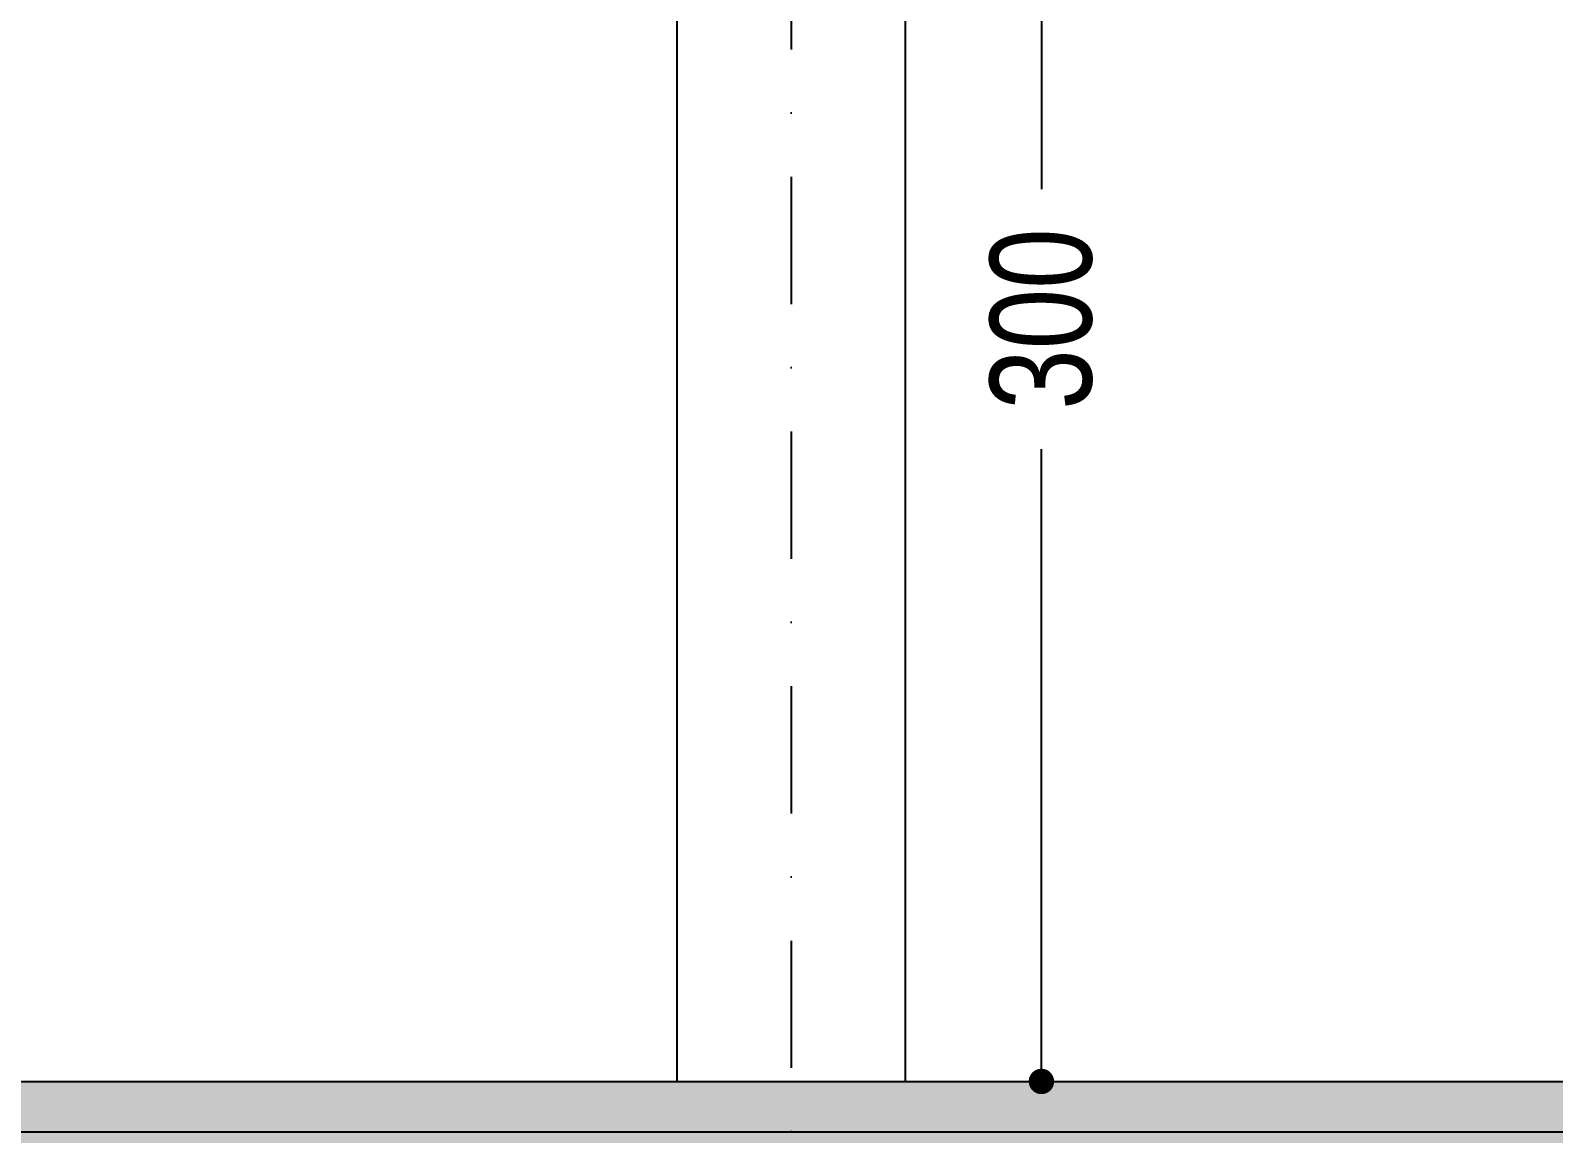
# Model space of a CAD drawing. Header units: centimetres. Extents: x 26569 to 160723, y -3143 to 14565.
# Drawn here: x 32977.1 to 33276.7, y 5940.3 to 6157.3 of the extents above; entities that cross this region are included whole.
import ezdxf

# ---------------------------------------------------------------- set-up
doc = ezdxf.new("R2010")
doc.units = ezdxf.units.CM
doc.header["$LTSCALE"] = 100
doc.linetypes.add('DASHDOT2', pattern=[0.5, 0.25, -0.125, 0, -0.125])
for name, color, linetype in [('A-ANNO-DIMS', 187, 'Continuous'), ('A-ANNO-GRID', 155, 'DASHDOT2'), ('A-ELEV-01', 255, 'Continuous'), ('S-CONC', 5, 'Continuous'), ('S-HTCH', 8, 'Continuous')]:
    doc.layers.add(name, color=color, linetype=linetype)
doc.styles.add('Fields_100', font='act_simplex.shx', dxfattribs={"width": 0.8, "height": 20})
doc.dimstyles.new('FIELDS_100', dxfattribs={"dimscale": 0, "dimtxt": 20, "dimasz": 5, "dimexe": 5, "dimexo": 5, "dimgap": 5, "dimtad": 0, "dimdec": 0, "dimzin": 0, "dimdsep": 46, "dimtxsty": 'Fields_100', "dimblk": 'DOT', "dimcen": 0.09, "dimclrt": 50, "dimadec": 0, "dimazin": 0, "dimtfac": 1, "dimtdec": 0, "dimtix": 1, "dimtofl": 0, "dimtmove": 1, "dimatfit": 3, "dimfxl": 5, "dimfxlon": 1, "dimtolj": 1, "dimtzin": 0, "dimarcsym": 0})

# ---------------------------------------------------------------- blocks, each defined once
blk = doc.blocks.new('_Dot')
at = {"color": 0, "linetype": 'ByBlock', "lineweight": -2}
blk.add_line((-0.5, 0), (-1, 0), dxfattribs=at)
at = {"color": 0, "linetype": 'ByBlock', "const_width": 0.5}
blk.add_lwpolyline([(-0.25, 0, 1), (0.25, 0, 1)], format="xyb", close=True, dxfattribs=at)
blk = doc.blocks.new('*D704')
at = {"layer": 'A-ANNO-DIMS', "color": 0, "lineweight": -2, "transparency": 16777216}
for p, q in [((33170.98, 6250.51), (33180.98, 6250.51)), ((33175.98, 6245.51), (33175.98, 6126.08)), ((33175.98, 5955.51), (33175.98, 6074.94)), ((33170.98, 5950.51), (33180.98, 5950.51))]:
    blk.add_line(p, q, dxfattribs=at)
at = {"layer": 'DEFPOINTS', "color": 0, "transparency": 16777216}
for p in [(33149.23, 6250.51), (33175.98, 6250.51), (33149.23, 5950.51)]:
    blk.add_point(p, dxfattribs=at)
at = {"layer": 'A-ANNO-DIMS', "color": 0, "lineweight": -2, "transparency": 16777216, "xscale": 5, "yscale": 5, "zscale": 5}
for p, rotation in [((33175.98, 6250.51), 90), ((33175.98, 5950.51), 270)]:
    blk.add_blockref('_Dot', p, dxfattribs=dict(at, rotation=rotation))
at = {"layer": 'A-ANNO-DIMS', "color": 50, "transparency": 16777216, "insert": (33175.98, 6100.51), "char_height": 20, "attachment_point": 5, "rotation": 90, "style": 'Fields_100'}
blk.add_mtext('\\A1;300', dxfattribs=at)

msp = doc.modelspace()

# ---------------------------------------------------------------- hatches: boundary and pattern name
at = {"layer": 'S-HTCH'}
h = msp.add_hatch(dxfattribs=at)
h.set_pattern_fill('ANSI33', color=256, scale=0.5, style=0)
h.set_pattern_definition([(45, (27417.0162, 6583.6334), (-2.245064, 2.245064), []), (45, (27419.2613, 6583.6334), (-2.245064, 2.245064), [1.5875, -0.79375])])
h.paths.add_polyline_path([(40149.23, 5940.51), (40149.23, 5950.51), (32204.23, 5950.51), (32204.23, 5940.51)])
h.paths.add_polyline_path([(40149.23, 5950.51), (40149.23, 5940.51), (41098.48, 5940.51), (41098.48, 5950.51)])
h = msp.add_hatch(dxfattribs=at)
h.set_pattern_fill('AR-CONC', color=256, scale=0.05, style=0)
h.set_pattern_definition([(50, (-33454.4515, 6751.264), (9.10923345, -0.7969543), [0.9525, -10.4775]), (355, (-33454.4515, 6751.264), (-1.7621711, 9.5528423), [0.762, -8.3820292]), (100.451445, (-33453.692, 6751.198), (7.3470624, 8.7558876), [0.8095004, -8.9045122]), (46.1842, (-33454.452, 6753.804), (13.553952, -2.1021164), [1.42875, -15.71625]), (96.635558, (-33453.322, 6753.629), (11.8702067, 12.3713062), [1.2142512, -13.3567804]), (351.184151, (-33454.452, 6753.804), (11.8702067, 12.3713062), [1.1429984, -12.5729866]), (21, (-33453.1815, 6753.169), (7.5807196, -5.1132599), [0.9525, -10.4775]), (326, (-33453.1815, 6753.169), (3.0901014, 9.2093983), [0.762, -8.382]), (71.451445, (-33452.55, 6752.743), (10.670821, 4.0961384), [0.8095004, -8.9044969]), (37.5, (-33454.4515, 6751.264), (0.15443016, 4.22775194), [0, -8.2804, 0, -8.509, 0, -8.41375]), (7.5, (-33454.4515, 6751.264), (3.34098313, 5.00902874), [0, -4.8514, 0, -8.0899, 0, -3.20675]), (327.5, (-33457.2836, 6751.264), (6.77952976, -0.2864372), [0, -3.175, 0, -9.906, 0, -13.1445]), (317.5, (-33458.5536, 6751.264), (7.40645907, 1.27132455), [0, -4.1275, 0, -6.5786, 0, -9.3345])])
h.paths.add_polyline_path([(41085.73, 5940.51), (32204.23, 5940.51), (32204.23, 5935.51), (41085.73, 5935.51)])

# ---------------------------------------------------------------- linework, layer by layer
at = {"layer": 'A-ANNO-GRID'}
msp.add_lwpolyline([(33126.73, 6679.56), (33126.73, 5813.01)], dxfattribs=at)
at = {"layer": 'A-ELEV-01'}
for points in [[(33104.23, 6250.51), (33104.23, 5950.51)], [(33149.23, 5950.51), (33149.23, 6250.51)]]:
    msp.add_lwpolyline(points, dxfattribs=at)
at = {"layer": 'S-CONC'}
msp.add_lwpolyline([(40149.23, 5940.51), (32204.23, 5940.51), (32204.23, 5950.51), (40149.23, 5950.51)], dxfattribs=at)

# ---------------------------------------------------------------- dimensions: what is measured, and where the dimension line sits
at = {"layer": 'A-ANNO-DIMS'}
dim = msp.add_linear_dim(base=(33175.98, 6250.51), p1=(33149.23, 5950.51), p2=(33149.23, 6250.51), angle=90, dimstyle='FIELDS_100', override={"dimscale": 1}, dxfattribs=at)
dim.commit()
dim.dimension.update_dxf_attribs({"geometry": '*D704', "text_midpoint": (33175.98, 6100.51)})

doc.saveas('drawing.dxf')
